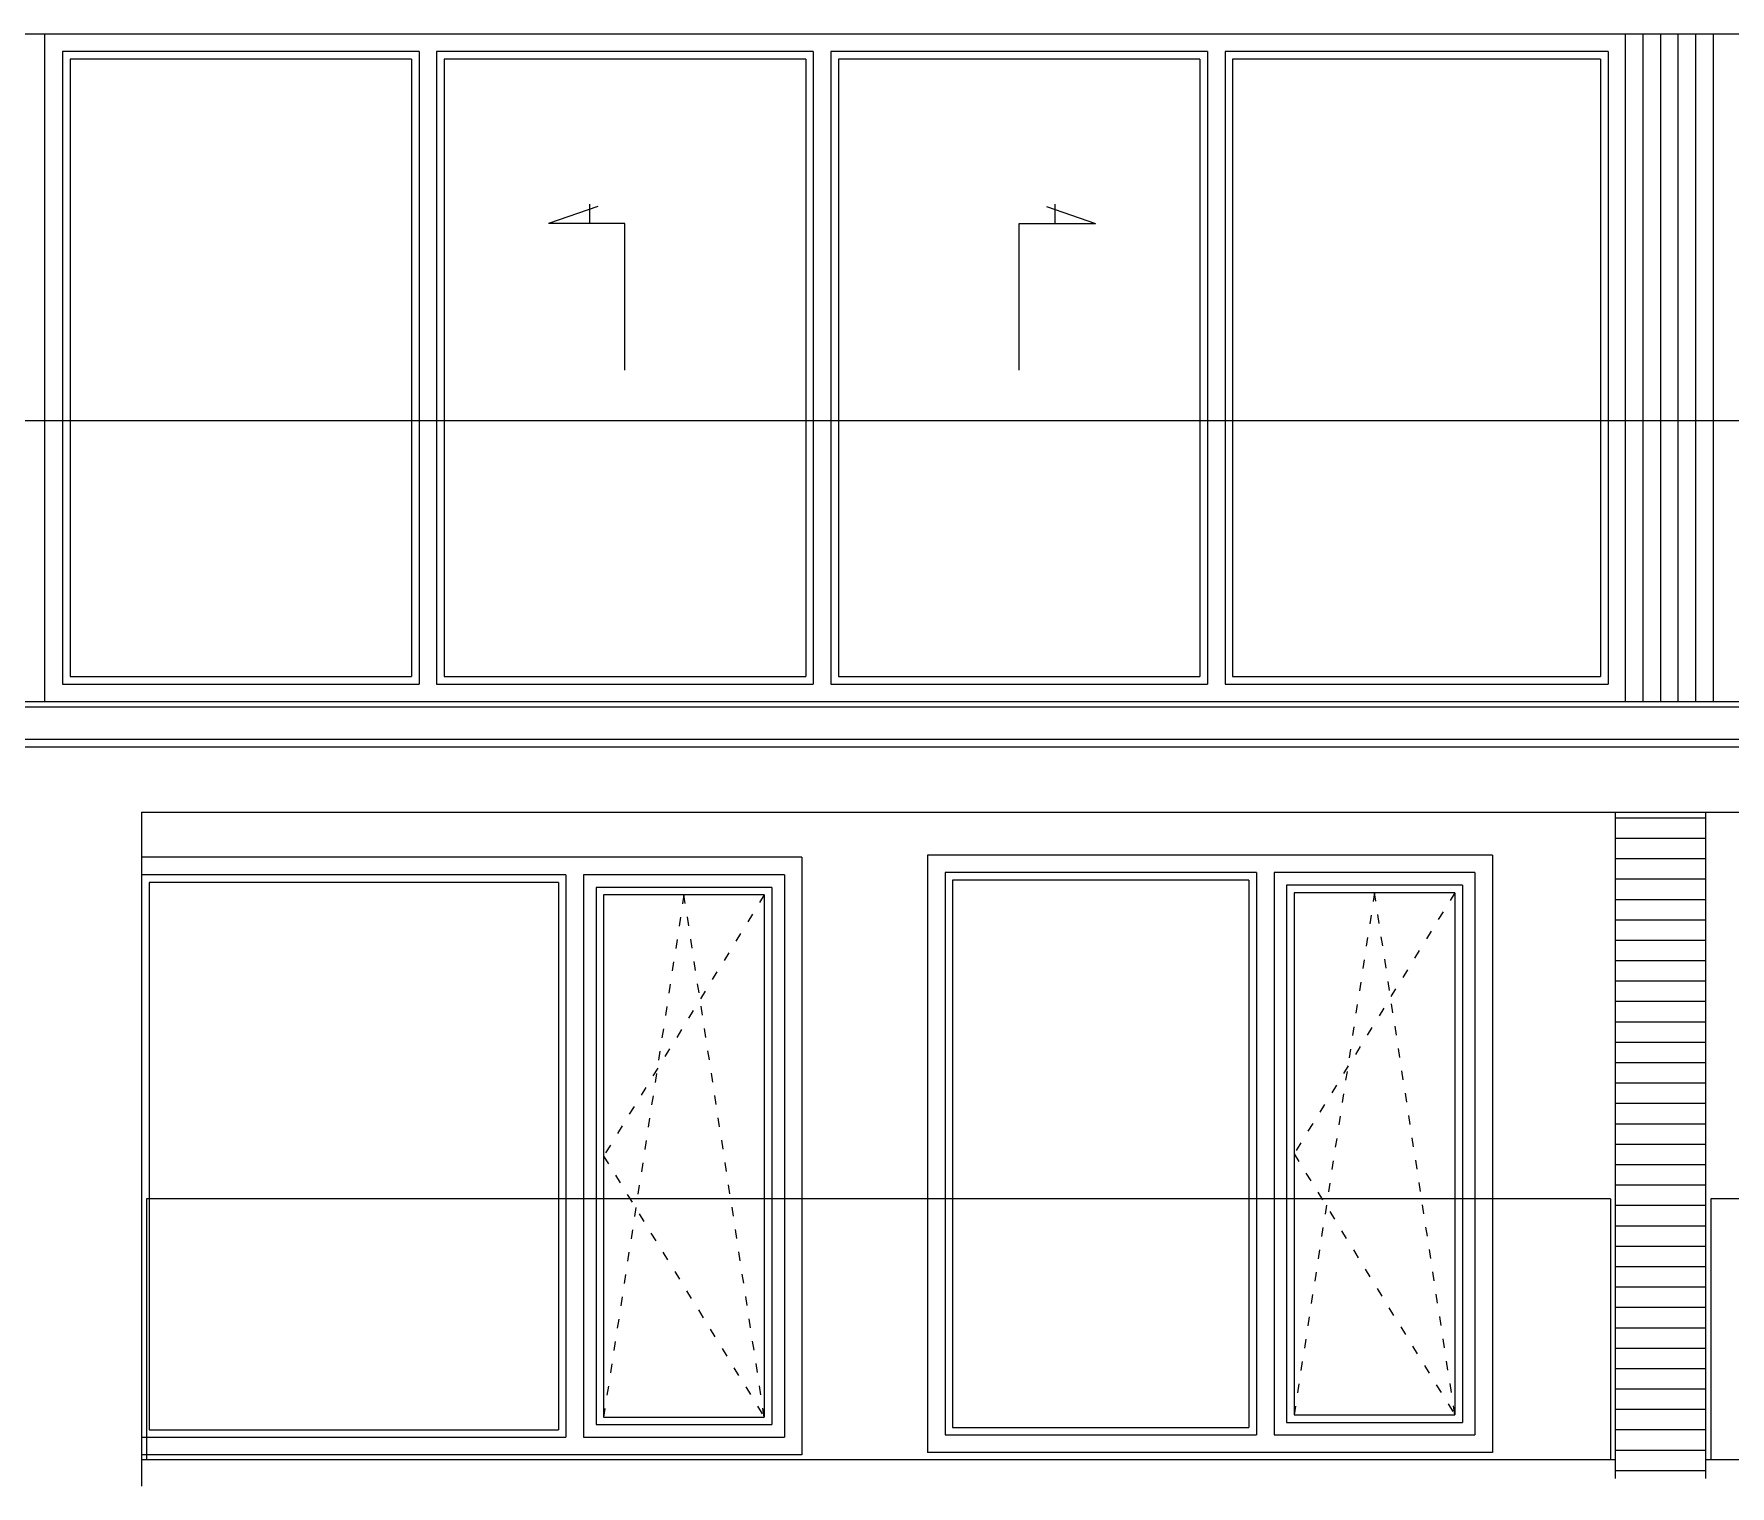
# Model space of a CAD drawing. Extents: x 3792242 to 5145247, y -1546315 to -1031918.
# Drawn here: x 4204283 to 4211037, y -1500130 to -1494346 of the extents above; entities that cross this region are included whole.
import ezdxf

# ---------------------------------------------------------------- set-up
doc = ezdxf.new("R2010")
doc.units = 0
doc.header["$MEASUREMENT"] = 0
doc.linetypes.add('ACAD_ISO03W100', pattern=[30, 12, -18])
for name, color, linetype in [('DVERE', 45, 'CONTINUOUS'), ('OKNÁ', 143, 'CONTINUOUS'), ('TENKÁ', 7, 'CONTINUOUS'), ('ZARIADENIE1', 145, 'CONTINUOUS')]:
    doc.layers.add(name, color=color, linetype=linetype)

msp = doc.modelspace()

# ---------------------------------------------------------------- hatches: boundary and pattern name
at = {"layer": 'DVERE'}
h = msp.add_hatch(dxfattribs=at)
h.set_pattern_fill('ANSI31', color=256, scale=650, angle=135)
h.set_pattern_definition([(180, (-810607.72, 35638.13), (-3e-14, -81.25), [])])
h.paths.add_polyline_path([(4210581.276, -1497445.641), (4210581.276, -1500025.641), (4210581.276, -1500100.371), (4210941.276, -1500100.371), (4210941.276, -1500025.641), (4210941.276, -1497445.641)])

# ---------------------------------------------------------------- linework, layer by layer
for p, q in [((4210581.276, -1500100.371), (4210581.276, -1497445.641)), ((4210941.276, -1500100.371), (4210941.276, -1497445.641))]:
    msp.add_line(p, q, dxfattribs=at)
at = {"layer": 'OKNÁ'}
for p, q in [((4205786.276, -1494445.641), (4204426.276, -1494445.641)), ((4204426.276, -1494445.641), (4204426.276, -1496905.641)), ((4205786.276, -1494445.641), (4205786.276, -1496905.641)), ((4207356.276, -1494445.641), (4205916.276, -1494445.641)), ((4205916.276, -1494445.641), (4205916.276, -1496905.641)), ((4207356.276, -1494445.641), (4207356.276, -1496905.641)), ((4208926.276, -1494445.641), (4207486.276, -1494445.641)), ((4207486.276, -1494445.641), (4207486.276, -1496905.641)), ((4208926.276, -1494445.641), (4208926.276, -1496905.641)), ((4210521.276, -1494445.641), (4209056.276, -1494445.641)), ((4209056.276, -1494445.641), (4209056.276, -1496905.641)), ((4210521.276, -1494445.641), (4210521.276, -1496905.641)), ((4204426.276, -1496905.641), (4205786.276, -1496905.641)), ((4205916.276, -1496905.641), (4207356.276, -1496905.641)), ((4207486.276, -1496905.641), (4208926.276, -1496905.641)), ((4209056.276, -1496905.641), (4210521.276, -1496905.641)), ((4206371.276, -1497725.641), (4204741.276, -1497725.641)), ((4204741.276, -1497725.641), (4204741.276, -1499905.641)), ((4206371.276, -1497725.641), (4206371.276, -1499905.641)), ((4209121.276, -1497716.641), (4207941.276, -1497716.641)), ((4207941.276, -1497716.641), (4207941.276, -1499896.641)), ((4209121.276, -1497716.641), (4209121.276, -1499896.641)), ((4207191.276, -1497775.641), (4206551.276, -1497775.641)), ((4206551.276, -1497775.641), (4206551.276, -1499855.641)), ((4207191.276, -1497775.641), (4207191.276, -1499855.641)), ((4209941.276, -1497766.641), (4209301.276, -1497766.641)), ((4209301.276, -1497766.641), (4209301.276, -1499846.641)), ((4209941.276, -1497766.641), (4209941.276, -1499846.641)), ((4209301.276, -1499846.641), (4209941.276, -1499846.641)), ((4204741.276, -1499905.641), (4206371.276, -1499905.641)), ((4206551.276, -1499855.641), (4207191.276, -1499855.641)), ((4207941.276, -1499896.641), (4209121.276, -1499896.641))]:
    msp.add_line(p, q, dxfattribs=at)
at = {"layer": 'OKNÁ', "ltscale": 0.25}
for p, q in [((4206527.776, -1495033.47), (4206332.276, -1495100.47)), ((4206494.776, -1495023.97), (4206494.776, -1495100.47)), ((4208314.776, -1495033.47), (4208510.276, -1495100.47)), ((4208347.776, -1495023.97), (4208347.776, -1495100.47)), ((4206636.276, -1495100.47), (4206332.276, -1495100.47)), ((4206636.276, -1495684.97), (4206636.276, -1495100.47)), ((4208206.276, -1495684.97), (4208206.276, -1495100.47)), ((4208206.276, -1495100.47), (4208510.276, -1495100.47))]:
    msp.add_line(p, q, dxfattribs=at)
at = {"layer": 'OKNÁ', "linetype": 'ACAD_ISO03W100', "ltscale": 3}
for p, q in [((4207191.276, -1497775.641), (4206551.276, -1498815.641)), ((4206871.276, -1497775.641), (4206551.276, -1499855.641)), ((4207191.276, -1499855.641), (4206871.276, -1497775.641)), ((4209941.276, -1497766.641), (4209301.276, -1498806.641)), ((4209621.276, -1497766.641), (4209301.276, -1499846.641)), ((4209941.276, -1499846.641), (4209621.276, -1497766.641)), ((4206551.276, -1498815.641), (4207191.276, -1499855.641)), ((4209301.276, -1498806.641), (4209941.276, -1499846.641))]:
    msp.add_line(p, q, dxfattribs=at)
at = {"layer": 'TENKÁ'}
for p, q in [((4172111.276, -1494345.641), (4216411.276, -1494345.641)), ((4205816.276, -1494415.641), (4204396.276, -1494415.641)), ((4204396.276, -1494415.641), (4204396.276, -1496935.641)), ((4205816.276, -1494415.641), (4205816.276, -1496935.641)), ((4207386.276, -1494415.641), (4205886.276, -1494415.641)), ((4205886.276, -1494415.641), (4205886.276, -1496935.641)), ((4207386.276, -1494415.641), (4207386.276, -1496935.641)), ((4208956.276, -1494415.641), (4207456.276, -1494415.641)), ((4207456.276, -1494415.641), (4207456.276, -1496935.641)), ((4208956.276, -1494415.641), (4208956.276, -1496935.641)), ((4210551.276, -1494415.641), (4209026.276, -1494415.641)), ((4209026.276, -1494415.641), (4209026.276, -1496935.641)), ((4210551.276, -1494415.641), (4210551.276, -1496935.641)), ((4204396.276, -1496935.641), (4205816.276, -1496935.641)), ((4205886.276, -1496935.641), (4207386.276, -1496935.641)), ((4207456.276, -1496935.641), (4208956.276, -1496935.641)), ((4209026.276, -1496935.641), (4210551.276, -1496935.641)), ((4216161.276, -1497005.641), (4197881.276, -1497005.641)), ((4171491.276, -1497155.641), (4219191.276, -1497155.641)), ((4171491.276, -1497185.641), (4219191.276, -1497185.641)), ((4204711.276, -1497445.641), (4219161.276, -1497445.641)), ((4204711.276, -1497445.641), (4204711.276, -1500130.371)), ((4210091.276, -1497616.641), (4207841.276, -1497616.641)), ((4207841.276, -1497616.641), (4207841.276, -1499996.641)), ((4210091.276, -1497616.641), (4210091.276, -1499996.641)), ((4207341.276, -1497625.641), (4204711.276, -1497625.641)), ((4207341.276, -1497625.641), (4207341.276, -1500005.641)), ((4206401.276, -1497695.641), (4204711.276, -1497695.641)), ((4206401.276, -1497695.641), (4206401.276, -1499935.641)), ((4207271.276, -1497695.641), (4206471.276, -1497695.641)), ((4206471.276, -1497695.641), (4206471.276, -1499935.641)), ((4207221.276, -1497745.641), (4206521.276, -1497745.641)), ((4206521.276, -1497745.641), (4206521.276, -1499885.641)), ((4207221.276, -1497745.641), (4207221.276, -1499885.641)), ((4207271.276, -1497695.641), (4207271.276, -1499935.641)), ((4209151.276, -1497686.641), (4207911.276, -1497686.641)), ((4207911.276, -1497686.641), (4207911.276, -1499926.641)), ((4209151.276, -1497686.641), (4209151.276, -1499926.641)), ((4210021.276, -1497686.641), (4209221.276, -1497686.641)), ((4209221.276, -1497686.641), (4209221.276, -1499926.641)), ((4209971.276, -1497736.641), (4209271.276, -1497736.641)), ((4209271.276, -1497736.641), (4209271.276, -1499876.641)), ((4209971.276, -1497736.641), (4209971.276, -1499876.641)), ((4210021.276, -1497686.641), (4210021.276, -1499926.641)), ((4206521.276, -1499885.641), (4207221.276, -1499885.641)), ((4209271.276, -1499876.641), (4209971.276, -1499876.641)), ((4204711.276, -1499935.641), (4206401.276, -1499935.641)), ((4206471.276, -1499935.641), (4207271.276, -1499935.641)), ((4207911.276, -1499926.641), (4209151.276, -1499926.641)), ((4209221.276, -1499926.641), (4210021.276, -1499926.641)), ((4207341.276, -1500005.641), (4204711.276, -1500005.641)), ((4210091.276, -1499996.641), (4207841.276, -1499996.641))]:
    msp.add_line(p, q, dxfattribs=at)
at = {"layer": 'TENKÁ', "color": 9}
for p, q in [((4204326.276, -1497005.641), (4204326.276, -1494345.641)), ((4210621.276, -1497005.641), (4210621.276, -1494345.641)), ((4210691.276, -1497005.641), (4210691.276, -1494345.641)), ((4210761.276, -1497005.641), (4210761.276, -1494345.641)), ((4210831.276, -1497005.641), (4210831.276, -1494345.641)), ((4210901.276, -1497005.641), (4210901.276, -1494345.641)), ((4210971.276, -1497005.641), (4210971.276, -1494345.641))]:
    msp.add_line(p, q, dxfattribs=at)
at = {"layer": 'TENKÁ', "color": 8}
for p, q in [((4172111.276, -1497025.641), (4219091.276, -1497025.641)), ((4210581.276, -1500025.641), (4204711.276, -1500025.641)), ((4219091.276, -1500025.641), (4210941.276, -1500025.641))]:
    msp.add_line(p, q, dxfattribs=at)
at = {"layer": 'ZARIADENIE1'}
for p, q in [((4184776.276, -1495885.641), (4219078.276, -1495885.641)), ((4210561.276, -1498985.641), (4204731.276, -1498985.641)), ((4204731.276, -1498985.641), (4204731.276, -1500025.641)), ((4210561.276, -1498985.641), (4210561.276, -1500025.641)), ((4219078.276, -1498985.641), (4210961.276, -1498985.641)), ((4210961.276, -1498985.641), (4210961.276, -1500025.641))]:
    msp.add_line(p, q, dxfattribs=at)

doc.saveas('drawing.dxf')
